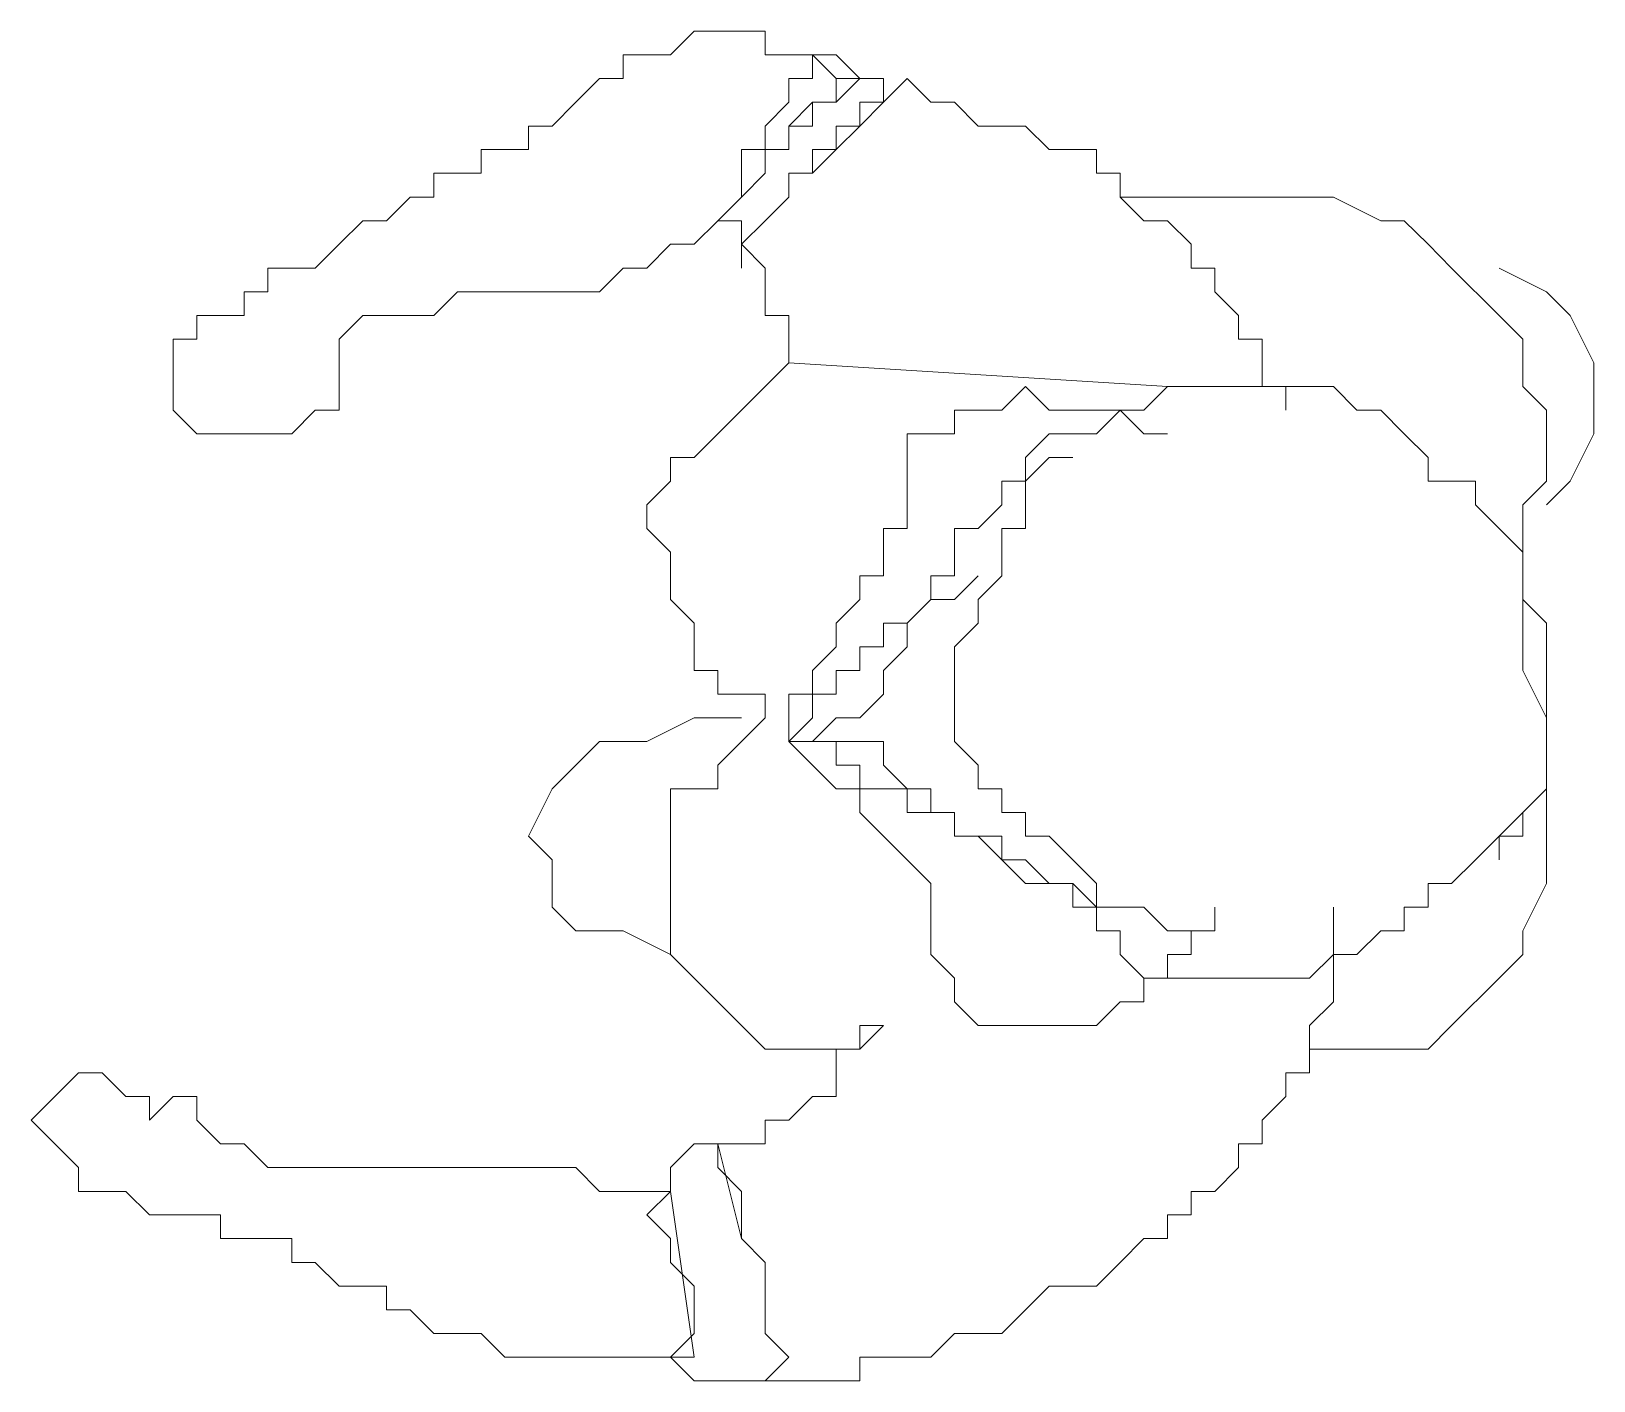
# Model space of a CAD drawing. Header units: millimetres. Extents: x 0.4 to 34.5, y 0.3 to 53.8.
# Drawn here: x 16.091 to 16.789, y 18.336 to 18.94 of the extents above; entities that cross this region are included whole.
import ezdxf

# ---------------------------------------------------------------- set-up
doc = ezdxf.new("R2010")
doc.units = ezdxf.units.MM
doc.header["$MEASUREMENT"] = 0
doc.layers.add('Layer 1', color=7, linetype='Continuous')

msp = doc.modelspace()

# ---------------------------------------------------------------- linework, layer by layer
at = {"layer": 'Layer 1', "lineweight": 0}
for points in [[(16.4506, 18.91836), (16.44, 18.92895), (16.42943, 18.92895), (16.41884, 18.92895), (16.41884, 18.93955), (16.40826, 18.93955), (16.39767, 18.93955), (16.3871, 18.93955), (16.3765, 18.92895), (16.36593, 18.92895), (16.35534, 18.92895), (16.35534, 18.91836), (16.34476, 18.91836), (16.33417, 18.90777), (16.3236, 18.89717), (16.313, 18.89717), (16.313, 18.88662), (16.30243, 18.88662), (16.29184, 18.88662), (16.29184, 18.87603), (16.28126, 18.87603), (16.27067, 18.87603), (16.27067, 18.86543), (16.2601, 18.86543), (16.2495, 18.85484), (16.23893, 18.85484), (16.22834, 18.84429), (16.21774, 18.83369), (16.20717, 18.83369), (16.19658, 18.83369), (16.19658, 18.8231), (16.186, 18.8231), (16.186, 18.81251), (16.17541, 18.81251), (16.16484, 18.81251), (16.16484, 18.80195), (16.15424, 18.80195), (16.15424, 18.79136), (16.15424, 18.78077), (16.15424, 18.77017), (16.16484, 18.75962), (16.17541, 18.75962), (16.186, 18.75962), (16.19658, 18.75962), (16.20717, 18.75962), (16.21774, 18.77017), (16.22834, 18.77017), (16.22834, 18.78077), (16.22834, 18.79136), (16.22834, 18.80195), (16.23893, 18.81251), (16.2495, 18.81251), (16.2601, 18.81251), (16.27067, 18.81251), (16.28126, 18.8231), (16.29184, 18.8231), (16.30243, 18.8231), (16.313, 18.8231), (16.3236, 18.8231), (16.33417, 18.8231), (16.34476, 18.8231), (16.35534, 18.83369), (16.36593, 18.83369), (16.3765, 18.84429), (16.3871, 18.84429), (16.39767, 18.85484)], [(16.65169, 18.77017), (16.65169, 18.78077), (16.64109, 18.78077), (16.64109, 18.79136), (16.64109, 18.80195), (16.63052, 18.80195), (16.63052, 18.81251), (16.61993, 18.8231), (16.61993, 18.83369), (16.60936, 18.83369), (16.60936, 18.84429), (16.59876, 18.85484), (16.58819, 18.85484), (16.57759, 18.86543), (16.57759, 18.87603), (16.56702, 18.87603), (16.56702, 18.88662), (16.55643, 18.88662), (16.54586, 18.88662), (16.53526, 18.89717), (16.52469, 18.89717), (16.5141, 18.89717), (16.50352, 18.90777), (16.49293, 18.90777), (16.48233, 18.91836), (16.47176, 18.90777), (16.46117, 18.89717), (16.4506, 18.88662), (16.44, 18.87603), (16.42943, 18.87603), (16.42943, 18.86543), (16.41884, 18.85484), (16.40826, 18.84429), (16.41884, 18.83369), (16.41884, 18.8231), (16.41884, 18.81251), (16.42943, 18.81251), (16.42943, 18.79136)], [(16.66226, 18.48443), (16.68343, 18.48443), (16.69402, 18.48443), (16.71519, 18.48443), (16.72576, 18.49503), (16.74693, 18.51617), (16.75752, 18.52677), (16.75752, 18.53736), (16.76812, 18.55851), (16.76812, 18.57969), (16.76812, 18.61143), (16.76812, 18.63258), (16.75752, 18.65377), (16.75752, 18.67496), (16.75752, 18.6961), (16.75752, 18.72784), (16.76812, 18.73843), (16.76812, 18.77017), (16.75752, 18.78077), (16.75752, 18.80195), (16.74693, 18.81251), (16.72576, 18.83369), (16.71519, 18.84429), (16.70459, 18.85484), (16.69402, 18.85484), (16.67286, 18.86543), (16.65169, 18.86543), (16.63052, 18.86543), (16.60936, 18.86543), (16.57759, 18.86543)], [(16.76812, 18.72784), (16.77869, 18.73843), (16.78928, 18.75962), (16.78928, 18.77017), (16.78928, 18.79136), (16.77869, 18.81251), (16.76812, 18.8231), (16.74693, 18.83369)], [(16.67286, 18.54791), (16.67286, 18.53736), (16.67286, 18.52677), (16.67286, 18.51617), (16.67286, 18.50558), (16.66226, 18.49503), (16.66226, 18.48443), (16.66226, 18.47384), (16.65169, 18.47384), (16.65169, 18.46325), (16.64109, 18.4527), (16.64109, 18.4421), (16.63052, 18.4421), (16.63052, 18.43151), (16.61993, 18.42091), (16.60936, 18.42091), (16.60936, 18.41036), (16.59876, 18.41036), (16.59876, 18.39977), (16.58819, 18.39977), (16.57759, 18.38917), (16.56702, 18.37858), (16.55643, 18.37858), (16.54586, 18.37858), (16.53526, 18.36799), (16.52469, 18.35744), (16.5141, 18.35744), (16.50352, 18.35744), (16.49293, 18.34684), (16.48233, 18.34684), (16.47176, 18.34684), (16.46117, 18.34684), (16.46117, 18.33625), (16.4506, 18.33625), (16.42943, 18.33625), (16.41884, 18.33625), (16.42943, 18.34684), (16.41884, 18.35744), (16.41884, 18.36799), (16.41884, 18.37858), (16.41884, 18.38917), (16.40826, 18.39977), (16.40826, 18.41036), (16.40826, 18.42091), (16.39767, 18.43151), (16.39767, 18.4421), (16.40826, 18.4421), (16.41884, 18.4421), (16.41884, 18.4527), (16.42943, 18.4527), (16.44, 18.46325), (16.4506, 18.46325), (16.4506, 18.47384), (16.4506, 18.48443), (16.46117, 18.48443), (16.46117, 18.49503), (16.47176, 18.49503), (16.46117, 18.48443), (16.4506, 18.48443), (16.44, 18.48443), (16.42943, 18.48443), (16.41884, 18.48443), (16.40826, 18.49503), (16.39767, 18.50558), (16.3871, 18.51617), (16.3765, 18.52677), (16.3765, 18.53736), (16.3765, 18.54791), (16.3765, 18.55851), (16.3765, 18.57969), (16.3765, 18.59025), (16.3765, 18.60084), (16.3871, 18.60084), (16.39767, 18.60084), (16.39767, 18.61143), (16.40826, 18.62203), (16.41884, 18.63258), (16.41884, 18.64317), (16.40826, 18.64317), (16.39767, 18.64317), (16.39767, 18.65377), (16.3871, 18.65377), (16.3871, 18.66436), (16.3871, 18.67496), (16.3765, 18.68551), (16.3765, 18.6961), (16.3765, 18.70669), (16.36593, 18.71729), (16.36593, 18.72784), (16.3765, 18.73843), (16.3765, 18.74903), (16.3871, 18.74903), (16.39767, 18.75962), (16.40826, 18.77017), (16.41884, 18.78077), (16.42943, 18.79136), (16.59876, 18.78077)], [(16.59876, 18.75962), (16.58819, 18.75962), (16.57759, 18.77017), (16.56702, 18.77017), (16.55643, 18.77017), (16.54586, 18.77017), (16.53526, 18.78077), (16.52469, 18.77017), (16.5141, 18.77017), (16.50352, 18.77017), (16.50352, 18.75962), (16.49293, 18.75962), (16.48233, 18.75962), (16.48233, 18.74903), (16.48233, 18.73843), (16.48233, 18.72784), (16.48233, 18.71729), (16.47176, 18.71729), (16.47176, 18.70669), (16.47176, 18.6961), (16.46117, 18.6961), (16.46117, 18.68551), (16.4506, 18.67496), (16.4506, 18.66436), (16.44, 18.65377), (16.44, 18.64317), (16.42943, 18.64317), (16.42943, 18.63258), (16.42943, 18.62203), (16.44, 18.61143), (16.4506, 18.60084), (16.46117, 18.60084), (16.46117, 18.59025), (16.47176, 18.57969), (16.48233, 18.5691), (16.49293, 18.55851), (16.49293, 18.54791), (16.49293, 18.53736), (16.49293, 18.52677), (16.50352, 18.51617), (16.50352, 18.50558), (16.5141, 18.49503), (16.52469, 18.49503), (16.53526, 18.49503), (16.54586, 18.49503), (16.55643, 18.49503), (16.56702, 18.49503), (16.57759, 18.50558), (16.58819, 18.50558), (16.58819, 18.51617), (16.59876, 18.51617), (16.59876, 18.52677), (16.60936, 18.52677), (16.60936, 18.53736), (16.61993, 18.53736), (16.61993, 18.54791)], [(16.74693, 18.5691), (16.74693, 18.57969), (16.75752, 18.59025), (16.76812, 18.60084), (16.76812, 18.61143), (16.76812, 18.62203), (16.76812, 18.63258), (16.76812, 18.64317), (16.76812, 18.65377), (16.76812, 18.66436), (16.76812, 18.67496), (16.75752, 18.68551), (16.75752, 18.6961), (16.75752, 18.70669), (16.74693, 18.71729), (16.73635, 18.72784), (16.73635, 18.73843), (16.72576, 18.73843), (16.71519, 18.73843), (16.71519, 18.74903), (16.70459, 18.75962), (16.69402, 18.77017), (16.68343, 18.77017), (16.67286, 18.78077), (16.66226, 18.78077), (16.65169, 18.78077), (16.64109, 18.78077), (16.63052, 18.78077), (16.61993, 18.78077), (16.60936, 18.78077), (16.59876, 18.78077), (16.58819, 18.77017), (16.57759, 18.77017), (16.56702, 18.75962), (16.55643, 18.75962), (16.54586, 18.75962), (16.53526, 18.74903), (16.53526, 18.73843), (16.53526, 18.72784), (16.53526, 18.71729), (16.52469, 18.71729), (16.52469, 18.70669), (16.52469, 18.6961), (16.5141, 18.68551), (16.5141, 18.67496), (16.50352, 18.66436), (16.50352, 18.65377), (16.50352, 18.63258), (16.50352, 18.62203), (16.5141, 18.61143), (16.5141, 18.60084), (16.52469, 18.60084), (16.52469, 18.59025), (16.53526, 18.59025), (16.53526, 18.57969), (16.54586, 18.57969), (16.55643, 18.5691), (16.56702, 18.55851), (16.56702, 18.54791), (16.56702, 18.53736), (16.57759, 18.53736), (16.57759, 18.52677), (16.58819, 18.51617), (16.59876, 18.51617), (16.60936, 18.51617), (16.61993, 18.51617), (16.63052, 18.51617), (16.64109, 18.51617), (16.65169, 18.51617), (16.66226, 18.51617), (16.67286, 18.52677), (16.68343, 18.52677), (16.69402, 18.53736), (16.70459, 18.53736), (16.70459, 18.54791), (16.71519, 18.54791), (16.71519, 18.55851), (16.72576, 18.55851), (16.73635, 18.5691), (16.74693, 18.57969), (16.75752, 18.57969), (16.75752, 18.59025), (16.76812, 18.60084)], [(16.58819, 18.54791), (16.57759, 18.54791), (16.56702, 18.54791), (16.55643, 18.54791), (16.55643, 18.55851), (16.54586, 18.55851), (16.53526, 18.55851), (16.52469, 18.5691), (16.5141, 18.57969), (16.50352, 18.57969), (16.50352, 18.59025), (16.49293, 18.59025), (16.49293, 18.60084), (16.48233, 18.60084), (16.47176, 18.61143), (16.47176, 18.62203), (16.46117, 18.62203), (16.4506, 18.62203), (16.44, 18.62203), (16.4506, 18.63258), (16.46117, 18.63258), (16.47176, 18.64317), (16.47176, 18.65377), (16.48233, 18.66436), (16.48233, 18.67496), (16.49293, 18.68551), (16.49293, 18.6961), (16.50352, 18.6961), (16.50352, 18.70669), (16.50352, 18.71729), (16.5141, 18.71729), (16.52469, 18.72784), (16.52469, 18.73843), (16.53526, 18.73843), (16.54586, 18.74903), (16.55643, 18.74903)], [(16.61993, 18.53736), (16.60936, 18.53736), (16.59876, 18.53736), (16.58819, 18.54791), (16.57759, 18.54791), (16.56702, 18.54791), (16.55643, 18.55851), (16.54586, 18.55851), (16.53526, 18.5691), (16.52469, 18.5691), (16.52469, 18.57969), (16.5141, 18.57969), (16.50352, 18.57969), (16.50352, 18.59025), (16.49293, 18.59025), (16.48233, 18.59025), (16.48233, 18.60084), (16.47176, 18.60084), (16.46117, 18.60084), (16.46117, 18.61143), (16.4506, 18.61143), (16.4506, 18.62203), (16.44, 18.62203), (16.42943, 18.62203), (16.44, 18.63258), (16.44, 18.64317), (16.4506, 18.64317), (16.4506, 18.65377), (16.46117, 18.65377), (16.46117, 18.66436), (16.47176, 18.66436), (16.47176, 18.67496), (16.48233, 18.67496), (16.49293, 18.68551), (16.50352, 18.68551), (16.5141, 18.6961)], [(16.3765, 18.52677), (16.35534, 18.53736), (16.33417, 18.53736), (16.3236, 18.54791), (16.3236, 18.5691), (16.313, 18.57969), (16.3236, 18.60084), (16.33417, 18.61143), (16.34476, 18.62203), (16.36593, 18.62203), (16.3871, 18.63258), (16.40826, 18.63258)], [(16.3871, 18.34684), (16.3765, 18.34684), (16.36593, 18.34684), (16.35534, 18.34684), (16.34476, 18.34684), (16.33417, 18.34684), (16.3236, 18.34684), (16.313, 18.34684), (16.30243, 18.34684), (16.29184, 18.35744), (16.28126, 18.35744), (16.27067, 18.35744), (16.2601, 18.36799), (16.2495, 18.36799), (16.2495, 18.37858), (16.23893, 18.37858), (16.22834, 18.37858), (16.21774, 18.38917), (16.20717, 18.38917), (16.20717, 18.39977), (16.19658, 18.39977), (16.186, 18.39977), (16.17541, 18.39977), (16.17541, 18.41036), (16.16484, 18.41036), (16.14367, 18.41036), (16.13308, 18.42091), (16.1225, 18.42091), (16.11191, 18.42091), (16.11191, 18.43151), (16.10134, 18.4421), (16.09074, 18.4527), (16.10134, 18.46325), (16.11191, 18.47384), (16.1225, 18.47384), (16.13308, 18.46325), (16.14367, 18.46325), (16.14367, 18.4527), (16.15424, 18.46325), (16.16484, 18.46325), (16.16484, 18.4527), (16.17541, 18.4421), (16.186, 18.4421), (16.19658, 18.43151), (16.20717, 18.43151), (16.21774, 18.43151), (16.22834, 18.43151), (16.23893, 18.43151), (16.2495, 18.43151), (16.2601, 18.43151), (16.28126, 18.43151), (16.29184, 18.43151), (16.30243, 18.43151), (16.313, 18.43151), (16.3236, 18.43151), (16.33417, 18.43151), (16.34476, 18.42091), (16.35534, 18.42091), (16.36593, 18.42091), (16.3765, 18.42091)], [(16.42943, 18.34684), (16.41884, 18.35744), (16.41884, 18.37858), (16.41884, 18.38917), (16.40826, 18.39977), (16.39767, 18.4421), (16.3871, 18.4421), (16.3765, 18.43151), (16.3765, 18.42091), (16.36593, 18.41036), (16.3765, 18.39977), (16.3765, 18.38917), (16.3871, 18.37858), (16.3871, 18.35744), (16.3765, 18.34684), (16.3871, 18.33625), (16.41884, 18.33625)]]:
    msp.add_lwpolyline(points, dxfattribs=at)
at = {"layer": 'Layer 1', "color": 7, "lineweight": 5, "true_color": 0xffffff}
for points in [[(16.4506, 18.91836), (16.44, 18.92895), (16.42943, 18.92895), (16.41884, 18.92895), (16.41884, 18.93955), (16.40826, 18.93955), (16.39767, 18.93955), (16.3871, 18.93955), (16.3765, 18.92895), (16.36593, 18.92895), (16.35534, 18.92895), (16.35534, 18.91836), (16.34476, 18.91836), (16.33417, 18.90777), (16.3236, 18.89717), (16.313, 18.89717), (16.313, 18.88662), (16.30243, 18.88662), (16.29184, 18.88662), (16.29184, 18.87603), (16.28126, 18.87603), (16.27067, 18.87603), (16.27067, 18.86543), (16.2601, 18.86543), (16.2495, 18.85484), (16.23893, 18.85484), (16.22834, 18.84429), (16.21774, 18.83369), (16.20717, 18.83369), (16.19658, 18.83369), (16.19658, 18.8231), (16.186, 18.8231), (16.186, 18.81251), (16.17541, 18.81251), (16.16484, 18.81251), (16.16484, 18.80195), (16.15424, 18.80195), (16.15424, 18.79136), (16.15424, 18.78077), (16.15424, 18.77017), (16.16484, 18.75962), (16.17541, 18.75962), (16.186, 18.75962), (16.19658, 18.75962), (16.20717, 18.75962), (16.21774, 18.77017), (16.22834, 18.77017), (16.22834, 18.78077), (16.22834, 18.79136), (16.22834, 18.80195), (16.23893, 18.81251), (16.2495, 18.81251), (16.2601, 18.81251), (16.27067, 18.81251), (16.28126, 18.8231), (16.29184, 18.8231), (16.30243, 18.8231), (16.313, 18.8231), (16.3236, 18.8231), (16.33417, 18.8231), (16.34476, 18.8231), (16.35534, 18.83369), (16.36593, 18.83369), (16.3765, 18.84429), (16.3871, 18.84429), (16.39767, 18.85484)], [(16.65169, 18.77017), (16.65169, 18.78077), (16.64109, 18.78077), (16.64109, 18.79136), (16.64109, 18.80195), (16.63052, 18.80195), (16.63052, 18.81251), (16.61993, 18.8231), (16.61993, 18.83369), (16.60936, 18.83369), (16.60936, 18.84429), (16.59876, 18.85484), (16.58819, 18.85484), (16.57759, 18.86543), (16.57759, 18.87603), (16.56702, 18.87603), (16.56702, 18.88662), (16.55643, 18.88662), (16.54586, 18.88662), (16.53526, 18.89717), (16.52469, 18.89717), (16.5141, 18.89717), (16.50352, 18.90777), (16.49293, 18.90777), (16.48233, 18.91836), (16.47176, 18.90777), (16.46117, 18.89717), (16.4506, 18.88662), (16.44, 18.87603), (16.42943, 18.87603), (16.42943, 18.86543), (16.41884, 18.85484), (16.40826, 18.84429), (16.41884, 18.83369), (16.41884, 18.8231), (16.41884, 18.81251), (16.42943, 18.81251), (16.42943, 18.79136)], [(16.66226, 18.48443), (16.68343, 18.48443), (16.69402, 18.48443), (16.71519, 18.48443), (16.72576, 18.49503), (16.74693, 18.51617), (16.75752, 18.52677), (16.75752, 18.53736), (16.76812, 18.55851), (16.76812, 18.57969), (16.76812, 18.61143), (16.76812, 18.63258), (16.75752, 18.65377), (16.75752, 18.67496), (16.75752, 18.6961), (16.75752, 18.72784), (16.76812, 18.73843), (16.76812, 18.77017), (16.75752, 18.78077), (16.75752, 18.80195), (16.74693, 18.81251), (16.72576, 18.83369), (16.71519, 18.84429), (16.70459, 18.85484), (16.69402, 18.85484), (16.67286, 18.86543), (16.65169, 18.86543), (16.63052, 18.86543), (16.60936, 18.86543), (16.57759, 18.86543)], [(16.76812, 18.72784), (16.77869, 18.73843), (16.78928, 18.75962), (16.78928, 18.77017), (16.78928, 18.79136), (16.77869, 18.81251), (16.76812, 18.8231), (16.74693, 18.83369)], [(16.67286, 18.54791), (16.67286, 18.53736), (16.67286, 18.52677), (16.67286, 18.51617), (16.67286, 18.50558), (16.66226, 18.49503), (16.66226, 18.48443), (16.66226, 18.47384), (16.65169, 18.47384), (16.65169, 18.46325), (16.64109, 18.4527), (16.64109, 18.4421), (16.63052, 18.4421), (16.63052, 18.43151), (16.61993, 18.42091), (16.60936, 18.42091), (16.60936, 18.41036), (16.59876, 18.41036), (16.59876, 18.39977), (16.58819, 18.39977), (16.57759, 18.38917), (16.56702, 18.37858), (16.55643, 18.37858), (16.54586, 18.37858), (16.53526, 18.36799), (16.52469, 18.35744), (16.5141, 18.35744), (16.50352, 18.35744), (16.49293, 18.34684), (16.48233, 18.34684), (16.47176, 18.34684), (16.46117, 18.34684), (16.46117, 18.33625), (16.4506, 18.33625), (16.42943, 18.33625), (16.41884, 18.33625), (16.42943, 18.34684), (16.41884, 18.35744), (16.41884, 18.36799), (16.41884, 18.37858), (16.41884, 18.38917), (16.40826, 18.39977), (16.40826, 18.41036), (16.40826, 18.42091), (16.39767, 18.43151), (16.39767, 18.4421), (16.40826, 18.4421), (16.41884, 18.4421), (16.41884, 18.4527), (16.42943, 18.4527), (16.44, 18.46325), (16.4506, 18.46325), (16.4506, 18.47384), (16.4506, 18.48443), (16.46117, 18.48443), (16.46117, 18.49503), (16.47176, 18.49503), (16.46117, 18.48443), (16.4506, 18.48443), (16.44, 18.48443), (16.42943, 18.48443), (16.41884, 18.48443), (16.40826, 18.49503), (16.39767, 18.50558), (16.3871, 18.51617), (16.3765, 18.52677), (16.3765, 18.53736), (16.3765, 18.54791), (16.3765, 18.55851), (16.3765, 18.57969), (16.3765, 18.59025), (16.3765, 18.60084), (16.3871, 18.60084), (16.39767, 18.60084), (16.39767, 18.61143), (16.40826, 18.62203), (16.41884, 18.63258), (16.41884, 18.64317), (16.40826, 18.64317), (16.39767, 18.64317), (16.39767, 18.65377), (16.3871, 18.65377), (16.3871, 18.66436), (16.3871, 18.67496), (16.3765, 18.68551), (16.3765, 18.6961), (16.3765, 18.70669), (16.36593, 18.71729), (16.36593, 18.72784), (16.3765, 18.73843), (16.3765, 18.74903), (16.3871, 18.74903), (16.39767, 18.75962), (16.40826, 18.77017), (16.41884, 18.78077), (16.42943, 18.79136), (16.59876, 18.78077)], [(16.59876, 18.75962), (16.58819, 18.75962), (16.57759, 18.77017), (16.56702, 18.77017), (16.55643, 18.77017), (16.54586, 18.77017), (16.53526, 18.78077), (16.52469, 18.77017), (16.5141, 18.77017), (16.50352, 18.77017), (16.50352, 18.75962), (16.49293, 18.75962), (16.48233, 18.75962), (16.48233, 18.74903), (16.48233, 18.73843), (16.48233, 18.72784), (16.48233, 18.71729), (16.47176, 18.71729), (16.47176, 18.70669), (16.47176, 18.6961), (16.46117, 18.6961), (16.46117, 18.68551), (16.4506, 18.67496), (16.4506, 18.66436), (16.44, 18.65377), (16.44, 18.64317), (16.42943, 18.64317), (16.42943, 18.63258), (16.42943, 18.62203), (16.44, 18.61143), (16.4506, 18.60084), (16.46117, 18.60084), (16.46117, 18.59025), (16.47176, 18.57969), (16.48233, 18.5691), (16.49293, 18.55851), (16.49293, 18.54791), (16.49293, 18.53736), (16.49293, 18.52677), (16.50352, 18.51617), (16.50352, 18.50558), (16.5141, 18.49503), (16.52469, 18.49503), (16.53526, 18.49503), (16.54586, 18.49503), (16.55643, 18.49503), (16.56702, 18.49503), (16.57759, 18.50558), (16.58819, 18.50558), (16.58819, 18.51617), (16.59876, 18.51617), (16.59876, 18.52677), (16.60936, 18.52677), (16.60936, 18.53736), (16.61993, 18.53736), (16.61993, 18.54791)], [(16.74693, 18.5691), (16.74693, 18.57969), (16.75752, 18.59025), (16.76812, 18.60084), (16.76812, 18.61143), (16.76812, 18.62203), (16.76812, 18.63258), (16.76812, 18.64317), (16.76812, 18.65377), (16.76812, 18.66436), (16.76812, 18.67496), (16.75752, 18.68551), (16.75752, 18.6961), (16.75752, 18.70669), (16.74693, 18.71729), (16.73635, 18.72784), (16.73635, 18.73843), (16.72576, 18.73843), (16.71519, 18.73843), (16.71519, 18.74903), (16.70459, 18.75962), (16.69402, 18.77017), (16.68343, 18.77017), (16.67286, 18.78077), (16.66226, 18.78077), (16.65169, 18.78077), (16.64109, 18.78077), (16.63052, 18.78077), (16.61993, 18.78077), (16.60936, 18.78077), (16.59876, 18.78077), (16.58819, 18.77017), (16.57759, 18.77017), (16.56702, 18.75962), (16.55643, 18.75962), (16.54586, 18.75962), (16.53526, 18.74903), (16.53526, 18.73843), (16.53526, 18.72784), (16.53526, 18.71729), (16.52469, 18.71729), (16.52469, 18.70669), (16.52469, 18.6961), (16.5141, 18.68551), (16.5141, 18.67496), (16.50352, 18.66436), (16.50352, 18.65377), (16.50352, 18.63258), (16.50352, 18.62203), (16.5141, 18.61143), (16.5141, 18.60084), (16.52469, 18.60084), (16.52469, 18.59025), (16.53526, 18.59025), (16.53526, 18.57969), (16.54586, 18.57969), (16.55643, 18.5691), (16.56702, 18.55851), (16.56702, 18.54791), (16.56702, 18.53736), (16.57759, 18.53736), (16.57759, 18.52677), (16.58819, 18.51617), (16.59876, 18.51617), (16.60936, 18.51617), (16.61993, 18.51617), (16.63052, 18.51617), (16.64109, 18.51617), (16.65169, 18.51617), (16.66226, 18.51617), (16.67286, 18.52677), (16.68343, 18.52677), (16.69402, 18.53736), (16.70459, 18.53736), (16.70459, 18.54791), (16.71519, 18.54791), (16.71519, 18.55851), (16.72576, 18.55851), (16.73635, 18.5691), (16.74693, 18.57969), (16.75752, 18.57969), (16.75752, 18.59025), (16.76812, 18.60084)], [(16.58819, 18.54791), (16.57759, 18.54791), (16.56702, 18.54791), (16.55643, 18.54791), (16.55643, 18.55851), (16.54586, 18.55851), (16.53526, 18.55851), (16.52469, 18.5691), (16.5141, 18.57969), (16.50352, 18.57969), (16.50352, 18.59025), (16.49293, 18.59025), (16.49293, 18.60084), (16.48233, 18.60084), (16.47176, 18.61143), (16.47176, 18.62203), (16.46117, 18.62203), (16.4506, 18.62203), (16.44, 18.62203), (16.4506, 18.63258), (16.46117, 18.63258), (16.47176, 18.64317), (16.47176, 18.65377), (16.48233, 18.66436), (16.48233, 18.67496), (16.49293, 18.68551), (16.49293, 18.6961), (16.50352, 18.6961), (16.50352, 18.70669), (16.50352, 18.71729), (16.5141, 18.71729), (16.52469, 18.72784), (16.52469, 18.73843), (16.53526, 18.73843), (16.54586, 18.74903), (16.55643, 18.74903)], [(16.61993, 18.53736), (16.60936, 18.53736), (16.59876, 18.53736), (16.58819, 18.54791), (16.57759, 18.54791), (16.56702, 18.54791), (16.55643, 18.55851), (16.54586, 18.55851), (16.53526, 18.5691), (16.52469, 18.5691), (16.52469, 18.57969), (16.5141, 18.57969), (16.50352, 18.57969), (16.50352, 18.59025), (16.49293, 18.59025), (16.48233, 18.59025), (16.48233, 18.60084), (16.47176, 18.60084), (16.46117, 18.60084), (16.46117, 18.61143), (16.4506, 18.61143), (16.4506, 18.62203), (16.44, 18.62203), (16.42943, 18.62203), (16.44, 18.63258), (16.44, 18.64317), (16.4506, 18.64317), (16.4506, 18.65377), (16.46117, 18.65377), (16.46117, 18.66436), (16.47176, 18.66436), (16.47176, 18.67496), (16.48233, 18.67496), (16.49293, 18.68551), (16.50352, 18.68551), (16.5141, 18.6961)], [(16.3765, 18.52677), (16.35534, 18.53736), (16.33417, 18.53736), (16.3236, 18.54791), (16.3236, 18.5691), (16.313, 18.57969), (16.3236, 18.60084), (16.33417, 18.61143), (16.34476, 18.62203), (16.36593, 18.62203), (16.3871, 18.63258), (16.40826, 18.63258)], [(16.3871, 18.34684), (16.3765, 18.34684), (16.36593, 18.34684), (16.35534, 18.34684), (16.34476, 18.34684), (16.33417, 18.34684), (16.3236, 18.34684), (16.313, 18.34684), (16.30243, 18.34684), (16.29184, 18.35744), (16.28126, 18.35744), (16.27067, 18.35744), (16.2601, 18.36799), (16.2495, 18.36799), (16.2495, 18.37858), (16.23893, 18.37858), (16.22834, 18.37858), (16.21774, 18.38917), (16.20717, 18.38917), (16.20717, 18.39977), (16.19658, 18.39977), (16.186, 18.39977), (16.17541, 18.39977), (16.17541, 18.41036), (16.16484, 18.41036), (16.14367, 18.41036), (16.13308, 18.42091), (16.1225, 18.42091), (16.11191, 18.42091), (16.11191, 18.43151), (16.10134, 18.4421), (16.09074, 18.4527), (16.10134, 18.46325), (16.11191, 18.47384), (16.1225, 18.47384), (16.13308, 18.46325), (16.14367, 18.46325), (16.14367, 18.4527), (16.15424, 18.46325), (16.16484, 18.46325), (16.16484, 18.4527), (16.17541, 18.4421), (16.186, 18.4421), (16.19658, 18.43151), (16.20717, 18.43151), (16.21774, 18.43151), (16.22834, 18.43151), (16.23893, 18.43151), (16.2495, 18.43151), (16.2601, 18.43151), (16.28126, 18.43151), (16.29184, 18.43151), (16.30243, 18.43151), (16.313, 18.43151), (16.3236, 18.43151), (16.33417, 18.43151), (16.34476, 18.42091), (16.35534, 18.42091), (16.36593, 18.42091), (16.3765, 18.42091)], [(16.42943, 18.34684), (16.41884, 18.35744), (16.41884, 18.37858), (16.41884, 18.38917), (16.40826, 18.39977), (16.39767, 18.4421), (16.3871, 18.4421), (16.3765, 18.43151), (16.3765, 18.42091), (16.36593, 18.41036), (16.3765, 18.39977), (16.3765, 18.38917), (16.3871, 18.37858), (16.3871, 18.35744), (16.3765, 18.34684), (16.3871, 18.33625), (16.41884, 18.33625)], [(16.3871, 18.34684), (16.3765, 18.42091)]]:
    msp.add_lwpolyline(points, dxfattribs=at)
at = {"layer": 'Layer 1', "lineweight": 0}
msp.add_open_spline([(16.40826, 18.84429), (16.40826, 18.84429), (16.40826, 18.85484), (16.40826, 18.85484), (16.40826, 18.85484), (16.39767, 18.85484), (16.39767, 18.85484), (16.39767, 18.85484), (16.40826, 18.86543), (16.40826, 18.86543), (16.40826, 18.86543), (16.40826, 18.87603), (16.40826, 18.87603), (16.40826, 18.87603), (16.40826, 18.88662), (16.40826, 18.88662), (16.40826, 18.88662), (16.41884, 18.88662), (16.41884, 18.88662), (16.41884, 18.88662), (16.41884, 18.89717), (16.41884, 18.89717), (16.41884, 18.89717), (16.42943, 18.90777), (16.42943, 18.90777), (16.42943, 18.90777), (16.42943, 18.91836), (16.42943, 18.91836), (16.42943, 18.91836), (16.44, 18.91836), (16.44, 18.91836), (16.44, 18.91836), (16.44, 18.92895), (16.44, 18.92895), (16.44, 18.92895), (16.4506, 18.92895), (16.4506, 18.92895), (16.4506, 18.92895), (16.46117, 18.91836), (16.46117, 18.91836), (16.46117, 18.91836), (16.4506, 18.91836), (16.4506, 18.91836), (16.4506, 18.91836), (16.4506, 18.90777), (16.4506, 18.90777), (16.4506, 18.90777), (16.44, 18.90777), (16.44, 18.90777), (16.44, 18.90777), (16.42943, 18.89717), (16.42943, 18.89717), (16.42943, 18.89717), (16.42943, 18.88662), (16.42943, 18.88662), (16.42943, 18.88662), (16.41884, 18.88662), (16.41884, 18.88662), (16.41884, 18.88662), (16.41884, 18.87603), (16.41884, 18.87603), (16.41884, 18.87603), (16.40826, 18.86543), (16.40826, 18.86543), (16.40826, 18.86543), (16.41884, 18.87603), (16.41884, 18.87603), (16.41884, 18.87603), (16.41884, 18.88662), (16.41884, 18.88662), (16.41884, 18.88662), (16.42943, 18.88662), (16.42943, 18.88662), (16.42943, 18.88662), (16.42943, 18.89717), (16.42943, 18.89717), (16.42943, 18.89717), (16.44, 18.89717), (16.44, 18.89717), (16.44, 18.89717), (16.44, 18.90777), (16.44, 18.90777), (16.44, 18.90777), (16.4506, 18.90777), (16.4506, 18.90777), (16.4506, 18.90777), (16.46117, 18.91836), (16.46117, 18.91836), (16.46117, 18.91836), (16.47176, 18.91836), (16.47176, 18.91836), (16.47176, 18.91836), (16.47176, 18.90777), (16.47176, 18.90777), (16.47176, 18.90777), (16.46117, 18.90777), (16.46117, 18.90777), (16.46117, 18.90777), (16.46117, 18.89717), (16.46117, 18.89717), (16.46117, 18.89717), (16.4506, 18.89717), (16.4506, 18.89717), (16.4506, 18.89717), (16.4506, 18.88662), (16.4506, 18.88662), (16.4506, 18.88662), (16.44, 18.88662), (16.44, 18.88662), (16.44, 18.88662), (16.44, 18.87603), (16.44, 18.87603), (16.44, 18.87603), (16.42943, 18.87603), (16.42943, 18.87603), (16.42943, 18.87603), (16.42943, 18.86543), (16.42943, 18.86543), (16.42943, 18.86543), (16.41884, 18.85484), (16.41884, 18.85484), (16.41884, 18.85484), (16.40826, 18.84429), (16.40826, 18.84429), (16.40826, 18.84429), (16.40826, 18.83369), (16.40826, 18.83369)], degree=3, knots=[0, 0, 0, 0, 1, 1, 1, 2, 2, 2, 3, 3, 3, 4, 4, 4, 5, 5, 5, 6, 6, 6, 7, 7, 7, 8, 8, 8, 9, 9, 9, 10, 10, 10, 11, 11, 11, 12, 12, 12, 13, 13, 13, 14, 14, 14, 15, 15, 15, 16, 16, 16, 17, 17, 17, 18, 18, 18, 19, 19, 19, 20, 20, 20, 21, 21, 21, 22, 22, 22, 23, 23, 23, 24, 24, 24, 25, 25, 25, 26, 26, 26, 27, 27, 27, 28, 28, 28, 29, 29, 29, 30, 30, 30, 31, 31, 31, 32, 32, 32, 33, 33, 33, 34, 34, 34, 35, 35, 35, 36, 36, 36, 37, 37, 37, 38, 38, 38, 39, 39, 39, 40, 40, 40, 41, 41, 41, 42, 42, 42, 42], dxfattribs=at)
at = {"layer": 'Layer 1', "color": 7, "lineweight": 5, "true_color": 0xffffff}
msp.add_open_spline([(16.40826, 18.84429), (16.40826, 18.84429), (16.40826, 18.85484), (16.40826, 18.85484), (16.40826, 18.85484), (16.39767, 18.85484), (16.39767, 18.85484), (16.39767, 18.85484), (16.40826, 18.86543), (16.40826, 18.86543), (16.40826, 18.86543), (16.40826, 18.87603), (16.40826, 18.87603), (16.40826, 18.87603), (16.40826, 18.88662), (16.40826, 18.88662), (16.40826, 18.88662), (16.41884, 18.88662), (16.41884, 18.88662), (16.41884, 18.88662), (16.41884, 18.89717), (16.41884, 18.89717), (16.41884, 18.89717), (16.42943, 18.90777), (16.42943, 18.90777), (16.42943, 18.90777), (16.42943, 18.91836), (16.42943, 18.91836), (16.42943, 18.91836), (16.44, 18.91836), (16.44, 18.91836), (16.44, 18.91836), (16.44, 18.92895), (16.44, 18.92895), (16.44, 18.92895), (16.4506, 18.92895), (16.4506, 18.92895), (16.4506, 18.92895), (16.46117, 18.91836), (16.46117, 18.91836), (16.46117, 18.91836), (16.4506, 18.91836), (16.4506, 18.91836), (16.4506, 18.91836), (16.4506, 18.90777), (16.4506, 18.90777), (16.4506, 18.90777), (16.44, 18.90777), (16.44, 18.90777), (16.44, 18.90777), (16.42943, 18.89717), (16.42943, 18.89717), (16.42943, 18.89717), (16.42943, 18.88662), (16.42943, 18.88662), (16.42943, 18.88662), (16.41884, 18.88662), (16.41884, 18.88662), (16.41884, 18.88662), (16.41884, 18.87603), (16.41884, 18.87603), (16.41884, 18.87603), (16.40826, 18.86543), (16.40826, 18.86543), (16.40826, 18.86543), (16.41884, 18.87603), (16.41884, 18.87603), (16.41884, 18.87603), (16.41884, 18.88662), (16.41884, 18.88662), (16.41884, 18.88662), (16.42943, 18.88662), (16.42943, 18.88662), (16.42943, 18.88662), (16.42943, 18.89717), (16.42943, 18.89717), (16.42943, 18.89717), (16.44, 18.89717), (16.44, 18.89717), (16.44, 18.89717), (16.44, 18.90777), (16.44, 18.90777), (16.44, 18.90777), (16.4506, 18.90777), (16.4506, 18.90777), (16.4506, 18.90777), (16.46117, 18.91836), (16.46117, 18.91836), (16.46117, 18.91836), (16.47176, 18.91836), (16.47176, 18.91836), (16.47176, 18.91836), (16.47176, 18.90777), (16.47176, 18.90777), (16.47176, 18.90777), (16.46117, 18.90777), (16.46117, 18.90777), (16.46117, 18.90777), (16.46117, 18.89717), (16.46117, 18.89717), (16.46117, 18.89717), (16.4506, 18.89717), (16.4506, 18.89717), (16.4506, 18.89717), (16.4506, 18.88662), (16.4506, 18.88662), (16.4506, 18.88662), (16.44, 18.88662), (16.44, 18.88662), (16.44, 18.88662), (16.44, 18.87603), (16.44, 18.87603), (16.44, 18.87603), (16.42943, 18.87603), (16.42943, 18.87603), (16.42943, 18.87603), (16.42943, 18.86543), (16.42943, 18.86543), (16.42943, 18.86543), (16.41884, 18.85484), (16.41884, 18.85484), (16.41884, 18.85484), (16.40826, 18.84429), (16.40826, 18.84429), (16.40826, 18.84429), (16.40826, 18.83369), (16.40826, 18.83369)], degree=3, knots=[0, 0, 0, 0, 1, 1, 1, 2, 2, 2, 3, 3, 3, 4, 4, 4, 5, 5, 5, 6, 6, 6, 7, 7, 7, 8, 8, 8, 9, 9, 9, 10, 10, 10, 11, 11, 11, 12, 12, 12, 13, 13, 13, 14, 14, 14, 15, 15, 15, 16, 16, 16, 17, 17, 17, 18, 18, 18, 19, 19, 19, 20, 20, 20, 21, 21, 21, 22, 22, 22, 23, 23, 23, 24, 24, 24, 25, 25, 25, 26, 26, 26, 27, 27, 27, 28, 28, 28, 29, 29, 29, 30, 30, 30, 31, 31, 31, 32, 32, 32, 33, 33, 33, 34, 34, 34, 35, 35, 35, 36, 36, 36, 37, 37, 37, 38, 38, 38, 39, 39, 39, 40, 40, 40, 41, 41, 41, 42, 42, 42, 42], dxfattribs=at)

doc.saveas('drawing.dxf')
